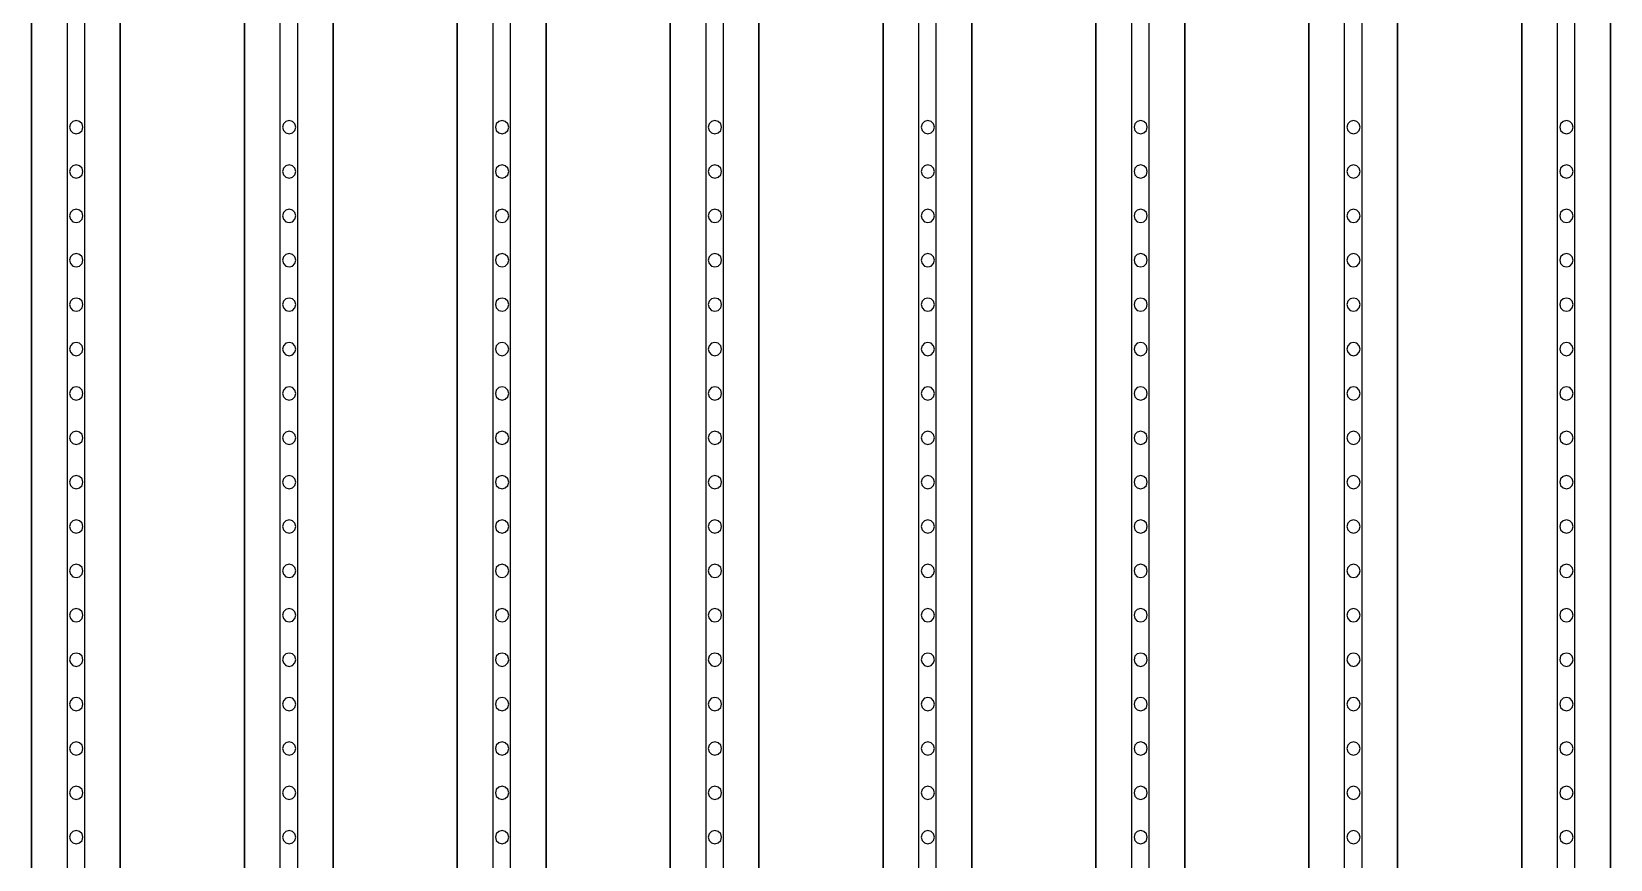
# Model space of a CAD drawing. Header units: metres. Extents: x -1550 to 1550, y -904 to 26100.
# Drawn here: x -574 to -396, y 6369 to 6462.2 of the extents above; entities that cross this region are included whole.
import ezdxf

# ---------------------------------------------------------------- set-up
doc = ezdxf.new("R2010")
doc.units = ezdxf.units.M
for name, color, linetype in [('Metal', 4, 'CONTINUOUS'), ('pattern_ionp', 7, 'CONTINUOUS'), ('Polyimide', 3, 'CONTINUOUS'), ('Polyimide_Negative', 5, 'CONTINUOUS')]:
    doc.layers.add(name, color=color, linetype=linetype)

msp = doc.modelspace()

# ---------------------------------------------------------------- linework, layer by layer
at = {"layer": 'Metal'}
for points in [[(-568, 4365.01), (-568, 11993.5), (-570, 11993.5), (-570, 11993.5), (-570, 4365.01)], [(-544, 4305.01), (-544, 11993.5), (-546, 11993.5), (-546, 11993.5), (-546, 4305.01)], [(-520, 4245.01), (-520, 11993.5), (-522, 11993.5), (-522, 11993.5), (-522, 4245.01)], [(-496, 4185.01), (-496, 11993.5), (-498, 11993.5), (-498, 11993.5), (-498, 4185.01)], [(-472, 4125.01), (-472, 11993.5), (-474, 11993.5), (-474, 11993.5), (-474, 4125.01)], [(-448, 4065.01), (-448, 11993.5), (-450, 11993.5), (-450, 11993.5), (-450, 4065.01)], [(-424, 4005.01), (-424, 11993.5), (-426, 11993.5), (-426, 11993.5), (-426, 4005.01)], [(-400, 3945.01), (-400, 11993.5), (-402, 11993.5), (-402, 11993.5), (-402, 3945.01)]]:
    msp.add_lwpolyline(points, dxfattribs=at)
at = {"layer": 'pattern_ionp'}
for points in [[(-568.21, 6451.45), (-568.31, 6451.83), (-568.59, 6452.1), (-568.96, 6452.2), (-569.34, 6452.1), (-569.61, 6451.83), (-569.71, 6451.45), (-569.61, 6451.08), (-569.34, 6450.8), (-568.96, 6450.7), (-568.59, 6450.8), (-568.31, 6451.08), (-568.21, 6451.45)], [(-544.21, 6451.45), (-544.31, 6451.83), (-544.59, 6452.1), (-544.96, 6452.2), (-545.34, 6452.1), (-545.61, 6451.83), (-545.71, 6451.45), (-545.61, 6451.08), (-545.34, 6450.8), (-544.96, 6450.7), (-544.59, 6450.8), (-544.31, 6451.08), (-544.21, 6451.45)], [(-520.21, 6451.45), (-520.31, 6451.83), (-520.59, 6452.1), (-520.96, 6452.2), (-521.34, 6452.1), (-521.61, 6451.83), (-521.71, 6451.45), (-521.61, 6451.08), (-521.34, 6450.8), (-520.96, 6450.7), (-520.59, 6450.8), (-520.31, 6451.08), (-520.21, 6451.45)], [(-496.21, 6451.45), (-496.31, 6451.83), (-496.59, 6452.1), (-496.96, 6452.2), (-497.34, 6452.1), (-497.61, 6451.83), (-497.71, 6451.45), (-497.61, 6451.08), (-497.34, 6450.8), (-496.96, 6450.7), (-496.59, 6450.8), (-496.31, 6451.08), (-496.21, 6451.45)], [(-472.21, 6451.45), (-472.31, 6451.83), (-472.59, 6452.1), (-472.96, 6452.2), (-473.34, 6452.1), (-473.61, 6451.83), (-473.71, 6451.45), (-473.61, 6451.08), (-473.34, 6450.8), (-472.96, 6450.7), (-472.59, 6450.8), (-472.31, 6451.08), (-472.21, 6451.45)], [(-448.21, 6451.45), (-448.31, 6451.83), (-448.59, 6452.1), (-448.96, 6452.2), (-449.34, 6452.1), (-449.61, 6451.83), (-449.71, 6451.45), (-449.61, 6451.08), (-449.34, 6450.8), (-448.96, 6450.7), (-448.59, 6450.8), (-448.31, 6451.08), (-448.21, 6451.45)], [(-424.21, 6451.45), (-424.31, 6451.83), (-424.59, 6452.1), (-424.96, 6452.2), (-425.34, 6452.1), (-425.61, 6451.83), (-425.71, 6451.45), (-425.61, 6451.08), (-425.34, 6450.8), (-424.96, 6450.7), (-424.59, 6450.8), (-424.31, 6451.08), (-424.21, 6451.45)], [(-400.21, 6451.45), (-400.31, 6451.83), (-400.59, 6452.1), (-400.96, 6452.2), (-401.34, 6452.1), (-401.61, 6451.83), (-401.71, 6451.45), (-401.61, 6451.08), (-401.34, 6450.8), (-400.96, 6450.7), (-400.59, 6450.8), (-400.31, 6451.08), (-400.21, 6451.45)], [(-568.21, 6446.45), (-568.31, 6446.83), (-568.59, 6447.1), (-568.96, 6447.2), (-569.34, 6447.1), (-569.61, 6446.83), (-569.71, 6446.45), (-569.61, 6446.08), (-569.34, 6445.8), (-568.96, 6445.7), (-568.59, 6445.8), (-568.31, 6446.08), (-568.21, 6446.45)], [(-544.21, 6446.45), (-544.31, 6446.83), (-544.59, 6447.1), (-544.96, 6447.2), (-545.34, 6447.1), (-545.61, 6446.83), (-545.71, 6446.45), (-545.61, 6446.08), (-545.34, 6445.8), (-544.96, 6445.7), (-544.59, 6445.8), (-544.31, 6446.08), (-544.21, 6446.45)], [(-520.21, 6446.45), (-520.31, 6446.83), (-520.59, 6447.1), (-520.96, 6447.2), (-521.34, 6447.1), (-521.61, 6446.83), (-521.71, 6446.45), (-521.61, 6446.08), (-521.34, 6445.8), (-520.96, 6445.7), (-520.59, 6445.8), (-520.31, 6446.08), (-520.21, 6446.45)], [(-496.21, 6446.45), (-496.31, 6446.83), (-496.59, 6447.1), (-496.96, 6447.2), (-497.34, 6447.1), (-497.61, 6446.83), (-497.71, 6446.45), (-497.61, 6446.08), (-497.34, 6445.8), (-496.96, 6445.7), (-496.59, 6445.8), (-496.31, 6446.08), (-496.21, 6446.45)], [(-472.21, 6446.45), (-472.31, 6446.83), (-472.59, 6447.1), (-472.96, 6447.2), (-473.34, 6447.1), (-473.61, 6446.83), (-473.71, 6446.45), (-473.61, 6446.08), (-473.34, 6445.8), (-472.96, 6445.7), (-472.59, 6445.8), (-472.31, 6446.08), (-472.21, 6446.45)], [(-448.21, 6446.45), (-448.31, 6446.83), (-448.59, 6447.1), (-448.96, 6447.2), (-449.34, 6447.1), (-449.61, 6446.83), (-449.71, 6446.45), (-449.61, 6446.08), (-449.34, 6445.8), (-448.96, 6445.7), (-448.59, 6445.8), (-448.31, 6446.08), (-448.21, 6446.45)], [(-424.21, 6446.45), (-424.31, 6446.83), (-424.59, 6447.1), (-424.96, 6447.2), (-425.34, 6447.1), (-425.61, 6446.83), (-425.71, 6446.45), (-425.61, 6446.08), (-425.34, 6445.8), (-424.96, 6445.7), (-424.59, 6445.8), (-424.31, 6446.08), (-424.21, 6446.45)], [(-400.21, 6446.45), (-400.31, 6446.83), (-400.59, 6447.1), (-400.96, 6447.2), (-401.34, 6447.1), (-401.61, 6446.83), (-401.71, 6446.45), (-401.61, 6446.08), (-401.34, 6445.8), (-400.96, 6445.7), (-400.59, 6445.8), (-400.31, 6446.08), (-400.21, 6446.45)], [(-568.21, 6441.45), (-568.31, 6441.83), (-568.59, 6442.1), (-568.96, 6442.2), (-569.34, 6442.1), (-569.61, 6441.83), (-569.71, 6441.45), (-569.61, 6441.08), (-569.34, 6440.8), (-568.96, 6440.7), (-568.59, 6440.8), (-568.31, 6441.08), (-568.21, 6441.45)], [(-544.21, 6441.45), (-544.31, 6441.83), (-544.59, 6442.1), (-544.96, 6442.2), (-545.34, 6442.1), (-545.61, 6441.83), (-545.71, 6441.45), (-545.61, 6441.08), (-545.34, 6440.8), (-544.96, 6440.7), (-544.59, 6440.8), (-544.31, 6441.08), (-544.21, 6441.45)], [(-520.21, 6441.45), (-520.31, 6441.83), (-520.59, 6442.1), (-520.96, 6442.2), (-521.34, 6442.1), (-521.61, 6441.83), (-521.71, 6441.45), (-521.61, 6441.08), (-521.34, 6440.8), (-520.96, 6440.7), (-520.59, 6440.8), (-520.31, 6441.08), (-520.21, 6441.45)], [(-496.21, 6441.45), (-496.31, 6441.83), (-496.59, 6442.1), (-496.96, 6442.2), (-497.34, 6442.1), (-497.61, 6441.83), (-497.71, 6441.45), (-497.61, 6441.08), (-497.34, 6440.8), (-496.96, 6440.7), (-496.59, 6440.8), (-496.31, 6441.08), (-496.21, 6441.45)], [(-472.21, 6441.45), (-472.31, 6441.83), (-472.59, 6442.1), (-472.96, 6442.2), (-473.34, 6442.1), (-473.61, 6441.83), (-473.71, 6441.45), (-473.61, 6441.08), (-473.34, 6440.8), (-472.96, 6440.7), (-472.59, 6440.8), (-472.31, 6441.08), (-472.21, 6441.45)], [(-448.21, 6441.45), (-448.31, 6441.83), (-448.59, 6442.1), (-448.96, 6442.2), (-449.34, 6442.1), (-449.61, 6441.83), (-449.71, 6441.45), (-449.61, 6441.08), (-449.34, 6440.8), (-448.96, 6440.7), (-448.59, 6440.8), (-448.31, 6441.08), (-448.21, 6441.45)], [(-424.21, 6441.45), (-424.31, 6441.83), (-424.59, 6442.1), (-424.96, 6442.2), (-425.34, 6442.1), (-425.61, 6441.83), (-425.71, 6441.45), (-425.61, 6441.08), (-425.34, 6440.8), (-424.96, 6440.7), (-424.59, 6440.8), (-424.31, 6441.08), (-424.21, 6441.45)], [(-400.21, 6441.45), (-400.31, 6441.83), (-400.59, 6442.1), (-400.96, 6442.2), (-401.34, 6442.1), (-401.61, 6441.83), (-401.71, 6441.45), (-401.61, 6441.08), (-401.34, 6440.8), (-400.96, 6440.7), (-400.59, 6440.8), (-400.31, 6441.08), (-400.21, 6441.45)], [(-568.21, 6436.45), (-568.31, 6436.83), (-568.59, 6437.1), (-568.96, 6437.2), (-569.34, 6437.1), (-569.61, 6436.83), (-569.71, 6436.45), (-569.61, 6436.08), (-569.34, 6435.8), (-568.96, 6435.7), (-568.59, 6435.8), (-568.31, 6436.08), (-568.21, 6436.45)], [(-544.21, 6436.45), (-544.31, 6436.83), (-544.59, 6437.1), (-544.96, 6437.2), (-545.34, 6437.1), (-545.61, 6436.83), (-545.71, 6436.45), (-545.61, 6436.08), (-545.34, 6435.8), (-544.96, 6435.7), (-544.59, 6435.8), (-544.31, 6436.08), (-544.21, 6436.45)], [(-520.21, 6436.45), (-520.31, 6436.83), (-520.59, 6437.1), (-520.96, 6437.2), (-521.34, 6437.1), (-521.61, 6436.83), (-521.71, 6436.45), (-521.61, 6436.08), (-521.34, 6435.8), (-520.96, 6435.7), (-520.59, 6435.8), (-520.31, 6436.08), (-520.21, 6436.45)], [(-496.21, 6436.45), (-496.31, 6436.83), (-496.59, 6437.1), (-496.96, 6437.2), (-497.34, 6437.1), (-497.61, 6436.83), (-497.71, 6436.45), (-497.61, 6436.08), (-497.34, 6435.8), (-496.96, 6435.7), (-496.59, 6435.8), (-496.31, 6436.08), (-496.21, 6436.45)], [(-472.21, 6436.45), (-472.31, 6436.83), (-472.59, 6437.1), (-472.96, 6437.2), (-473.34, 6437.1), (-473.61, 6436.83), (-473.71, 6436.45), (-473.61, 6436.08), (-473.34, 6435.8), (-472.96, 6435.7), (-472.59, 6435.8), (-472.31, 6436.08), (-472.21, 6436.45)], [(-448.21, 6436.45), (-448.31, 6436.83), (-448.59, 6437.1), (-448.96, 6437.2), (-449.34, 6437.1), (-449.61, 6436.83), (-449.71, 6436.45), (-449.61, 6436.08), (-449.34, 6435.8), (-448.96, 6435.7), (-448.59, 6435.8), (-448.31, 6436.08), (-448.21, 6436.45)], [(-424.21, 6436.45), (-424.31, 6436.83), (-424.59, 6437.1), (-424.96, 6437.2), (-425.34, 6437.1), (-425.61, 6436.83), (-425.71, 6436.45), (-425.61, 6436.08), (-425.34, 6435.8), (-424.96, 6435.7), (-424.59, 6435.8), (-424.31, 6436.08), (-424.21, 6436.45)], [(-400.21, 6436.45), (-400.31, 6436.83), (-400.59, 6437.1), (-400.96, 6437.2), (-401.34, 6437.1), (-401.61, 6436.83), (-401.71, 6436.45), (-401.61, 6436.08), (-401.34, 6435.8), (-400.96, 6435.7), (-400.59, 6435.8), (-400.31, 6436.08), (-400.21, 6436.45)], [(-568.21, 6431.45), (-568.31, 6431.83), (-568.59, 6432.1), (-568.96, 6432.2), (-569.34, 6432.1), (-569.61, 6431.83), (-569.71, 6431.45), (-569.61, 6431.08), (-569.34, 6430.8), (-568.96, 6430.7), (-568.59, 6430.8), (-568.31, 6431.08), (-568.21, 6431.45)], [(-544.21, 6431.45), (-544.31, 6431.83), (-544.59, 6432.1), (-544.96, 6432.2), (-545.34, 6432.1), (-545.61, 6431.83), (-545.71, 6431.45), (-545.61, 6431.08), (-545.34, 6430.8), (-544.96, 6430.7), (-544.59, 6430.8), (-544.31, 6431.08), (-544.21, 6431.45)], [(-520.21, 6431.45), (-520.31, 6431.83), (-520.59, 6432.1), (-520.96, 6432.2), (-521.34, 6432.1), (-521.61, 6431.83), (-521.71, 6431.45), (-521.61, 6431.08), (-521.34, 6430.8), (-520.96, 6430.7), (-520.59, 6430.8), (-520.31, 6431.08), (-520.21, 6431.45)], [(-496.21, 6431.45), (-496.31, 6431.83), (-496.59, 6432.1), (-496.96, 6432.2), (-497.34, 6432.1), (-497.61, 6431.83), (-497.71, 6431.45), (-497.61, 6431.08), (-497.34, 6430.8), (-496.96, 6430.7), (-496.59, 6430.8), (-496.31, 6431.08), (-496.21, 6431.45)], [(-472.21, 6431.45), (-472.31, 6431.83), (-472.59, 6432.1), (-472.96, 6432.2), (-473.34, 6432.1), (-473.61, 6431.83), (-473.71, 6431.45), (-473.61, 6431.08), (-473.34, 6430.8), (-472.96, 6430.7), (-472.59, 6430.8), (-472.31, 6431.08), (-472.21, 6431.45)], [(-448.21, 6431.45), (-448.31, 6431.83), (-448.59, 6432.1), (-448.96, 6432.2), (-449.34, 6432.1), (-449.61, 6431.83), (-449.71, 6431.45), (-449.61, 6431.08), (-449.34, 6430.8), (-448.96, 6430.7), (-448.59, 6430.8), (-448.31, 6431.08), (-448.21, 6431.45)], [(-424.21, 6431.45), (-424.31, 6431.83), (-424.59, 6432.1), (-424.96, 6432.2), (-425.34, 6432.1), (-425.61, 6431.83), (-425.71, 6431.45), (-425.61, 6431.08), (-425.34, 6430.8), (-424.96, 6430.7), (-424.59, 6430.8), (-424.31, 6431.08), (-424.21, 6431.45)], [(-400.21, 6431.45), (-400.31, 6431.83), (-400.59, 6432.1), (-400.96, 6432.2), (-401.34, 6432.1), (-401.61, 6431.83), (-401.71, 6431.45), (-401.61, 6431.08), (-401.34, 6430.8), (-400.96, 6430.7), (-400.59, 6430.8), (-400.31, 6431.08), (-400.21, 6431.45)], [(-568.21, 6426.45), (-568.31, 6426.83), (-568.59, 6427.1), (-568.96, 6427.2), (-569.34, 6427.1), (-569.61, 6426.83), (-569.71, 6426.45), (-569.61, 6426.08), (-569.34, 6425.8), (-568.96, 6425.7), (-568.59, 6425.8), (-568.31, 6426.08), (-568.21, 6426.45)], [(-544.21, 6426.45), (-544.31, 6426.83), (-544.59, 6427.1), (-544.96, 6427.2), (-545.34, 6427.1), (-545.61, 6426.83), (-545.71, 6426.45), (-545.61, 6426.08), (-545.34, 6425.8), (-544.96, 6425.7), (-544.59, 6425.8), (-544.31, 6426.08), (-544.21, 6426.45)], [(-520.21, 6426.45), (-520.31, 6426.83), (-520.59, 6427.1), (-520.96, 6427.2), (-521.34, 6427.1), (-521.61, 6426.83), (-521.71, 6426.45), (-521.61, 6426.08), (-521.34, 6425.8), (-520.96, 6425.7), (-520.59, 6425.8), (-520.31, 6426.08), (-520.21, 6426.45)], [(-496.21, 6426.45), (-496.31, 6426.83), (-496.59, 6427.1), (-496.96, 6427.2), (-497.34, 6427.1), (-497.61, 6426.83), (-497.71, 6426.45), (-497.61, 6426.08), (-497.34, 6425.8), (-496.96, 6425.7), (-496.59, 6425.8), (-496.31, 6426.08), (-496.21, 6426.45)], [(-472.21, 6426.45), (-472.31, 6426.83), (-472.59, 6427.1), (-472.96, 6427.2), (-473.34, 6427.1), (-473.61, 6426.83), (-473.71, 6426.45), (-473.61, 6426.08), (-473.34, 6425.8), (-472.96, 6425.7), (-472.59, 6425.8), (-472.31, 6426.08), (-472.21, 6426.45)], [(-448.21, 6426.45), (-448.31, 6426.83), (-448.59, 6427.1), (-448.96, 6427.2), (-449.34, 6427.1), (-449.61, 6426.83), (-449.71, 6426.45), (-449.61, 6426.08), (-449.34, 6425.8), (-448.96, 6425.7), (-448.59, 6425.8), (-448.31, 6426.08), (-448.21, 6426.45)], [(-424.21, 6426.45), (-424.31, 6426.83), (-424.59, 6427.1), (-424.96, 6427.2), (-425.34, 6427.1), (-425.61, 6426.83), (-425.71, 6426.45), (-425.61, 6426.08), (-425.34, 6425.8), (-424.96, 6425.7), (-424.59, 6425.8), (-424.31, 6426.08), (-424.21, 6426.45)], [(-400.21, 6426.45), (-400.31, 6426.83), (-400.59, 6427.1), (-400.96, 6427.2), (-401.34, 6427.1), (-401.61, 6426.83), (-401.71, 6426.45), (-401.61, 6426.08), (-401.34, 6425.8), (-400.96, 6425.7), (-400.59, 6425.8), (-400.31, 6426.08), (-400.21, 6426.45)], [(-568.21, 6421.45), (-568.31, 6421.83), (-568.59, 6422.1), (-568.96, 6422.2), (-569.34, 6422.1), (-569.61, 6421.83), (-569.71, 6421.45), (-569.61, 6421.08), (-569.34, 6420.8), (-568.96, 6420.7), (-568.59, 6420.8), (-568.31, 6421.08), (-568.21, 6421.45)], [(-544.21, 6421.45), (-544.31, 6421.83), (-544.59, 6422.1), (-544.96, 6422.2), (-545.34, 6422.1), (-545.61, 6421.83), (-545.71, 6421.45), (-545.61, 6421.08), (-545.34, 6420.8), (-544.96, 6420.7), (-544.59, 6420.8), (-544.31, 6421.08), (-544.21, 6421.45)], [(-520.21, 6421.45), (-520.31, 6421.83), (-520.59, 6422.1), (-520.96, 6422.2), (-521.34, 6422.1), (-521.61, 6421.83), (-521.71, 6421.45), (-521.61, 6421.08), (-521.34, 6420.8), (-520.96, 6420.7), (-520.59, 6420.8), (-520.31, 6421.08), (-520.21, 6421.45)], [(-496.21, 6421.45), (-496.31, 6421.83), (-496.59, 6422.1), (-496.96, 6422.2), (-497.34, 6422.1), (-497.61, 6421.83), (-497.71, 6421.45), (-497.61, 6421.08), (-497.34, 6420.8), (-496.96, 6420.7), (-496.59, 6420.8), (-496.31, 6421.08), (-496.21, 6421.45)], [(-472.21, 6421.45), (-472.31, 6421.83), (-472.59, 6422.1), (-472.96, 6422.2), (-473.34, 6422.1), (-473.61, 6421.83), (-473.71, 6421.45), (-473.61, 6421.08), (-473.34, 6420.8), (-472.96, 6420.7), (-472.59, 6420.8), (-472.31, 6421.08), (-472.21, 6421.45)], [(-448.21, 6421.45), (-448.31, 6421.83), (-448.59, 6422.1), (-448.96, 6422.2), (-449.34, 6422.1), (-449.61, 6421.83), (-449.71, 6421.45), (-449.61, 6421.08), (-449.34, 6420.8), (-448.96, 6420.7), (-448.59, 6420.8), (-448.31, 6421.08), (-448.21, 6421.45)], [(-424.21, 6421.45), (-424.31, 6421.83), (-424.59, 6422.1), (-424.96, 6422.2), (-425.34, 6422.1), (-425.61, 6421.83), (-425.71, 6421.45), (-425.61, 6421.08), (-425.34, 6420.8), (-424.96, 6420.7), (-424.59, 6420.8), (-424.31, 6421.08), (-424.21, 6421.45)], [(-400.21, 6421.45), (-400.31, 6421.83), (-400.59, 6422.1), (-400.96, 6422.2), (-401.34, 6422.1), (-401.61, 6421.83), (-401.71, 6421.45), (-401.61, 6421.08), (-401.34, 6420.8), (-400.96, 6420.7), (-400.59, 6420.8), (-400.31, 6421.08), (-400.21, 6421.45)], [(-568.21, 6416.45), (-568.31, 6416.83), (-568.59, 6417.1), (-568.96, 6417.2), (-569.34, 6417.1), (-569.61, 6416.83), (-569.71, 6416.45), (-569.61, 6416.08), (-569.34, 6415.8), (-568.96, 6415.7), (-568.59, 6415.8), (-568.31, 6416.08), (-568.21, 6416.45)], [(-544.21, 6416.45), (-544.31, 6416.83), (-544.59, 6417.1), (-544.96, 6417.2), (-545.34, 6417.1), (-545.61, 6416.83), (-545.71, 6416.45), (-545.61, 6416.08), (-545.34, 6415.8), (-544.96, 6415.7), (-544.59, 6415.8), (-544.31, 6416.08), (-544.21, 6416.45)], [(-520.21, 6416.45), (-520.31, 6416.83), (-520.59, 6417.1), (-520.96, 6417.2), (-521.34, 6417.1), (-521.61, 6416.83), (-521.71, 6416.45), (-521.61, 6416.08), (-521.34, 6415.8), (-520.96, 6415.7), (-520.59, 6415.8), (-520.31, 6416.08), (-520.21, 6416.45)], [(-496.21, 6416.45), (-496.31, 6416.83), (-496.59, 6417.1), (-496.96, 6417.2), (-497.34, 6417.1), (-497.61, 6416.83), (-497.71, 6416.45), (-497.61, 6416.08), (-497.34, 6415.8), (-496.96, 6415.7), (-496.59, 6415.8), (-496.31, 6416.08), (-496.21, 6416.45)], [(-472.21, 6416.45), (-472.31, 6416.83), (-472.59, 6417.1), (-472.96, 6417.2), (-473.34, 6417.1), (-473.61, 6416.83), (-473.71, 6416.45), (-473.61, 6416.08), (-473.34, 6415.8), (-472.96, 6415.7), (-472.59, 6415.8), (-472.31, 6416.08), (-472.21, 6416.45)], [(-448.21, 6416.45), (-448.31, 6416.83), (-448.59, 6417.1), (-448.96, 6417.2), (-449.34, 6417.1), (-449.61, 6416.83), (-449.71, 6416.45), (-449.61, 6416.08), (-449.34, 6415.8), (-448.96, 6415.7), (-448.59, 6415.8), (-448.31, 6416.08), (-448.21, 6416.45)], [(-424.21, 6416.45), (-424.31, 6416.83), (-424.59, 6417.1), (-424.96, 6417.2), (-425.34, 6417.1), (-425.61, 6416.83), (-425.71, 6416.45), (-425.61, 6416.08), (-425.34, 6415.8), (-424.96, 6415.7), (-424.59, 6415.8), (-424.31, 6416.08), (-424.21, 6416.45)], [(-400.21, 6416.45), (-400.31, 6416.83), (-400.59, 6417.1), (-400.96, 6417.2), (-401.34, 6417.1), (-401.61, 6416.83), (-401.71, 6416.45), (-401.61, 6416.08), (-401.34, 6415.8), (-400.96, 6415.7), (-400.59, 6415.8), (-400.31, 6416.08), (-400.21, 6416.45)], [(-568.21, 6411.45), (-568.31, 6411.83), (-568.59, 6412.1), (-568.96, 6412.2), (-569.34, 6412.1), (-569.61, 6411.83), (-569.71, 6411.45), (-569.61, 6411.08), (-569.34, 6410.8), (-568.96, 6410.7), (-568.59, 6410.8), (-568.31, 6411.08), (-568.21, 6411.45)], [(-544.21, 6411.45), (-544.31, 6411.83), (-544.59, 6412.1), (-544.96, 6412.2), (-545.34, 6412.1), (-545.61, 6411.83), (-545.71, 6411.45), (-545.61, 6411.08), (-545.34, 6410.8), (-544.96, 6410.7), (-544.59, 6410.8), (-544.31, 6411.08), (-544.21, 6411.45)], [(-520.21, 6411.45), (-520.31, 6411.83), (-520.59, 6412.1), (-520.96, 6412.2), (-521.34, 6412.1), (-521.61, 6411.83), (-521.71, 6411.45), (-521.61, 6411.08), (-521.34, 6410.8), (-520.96, 6410.7), (-520.59, 6410.8), (-520.31, 6411.08), (-520.21, 6411.45)], [(-496.21, 6411.45), (-496.31, 6411.83), (-496.59, 6412.1), (-496.96, 6412.2), (-497.34, 6412.1), (-497.61, 6411.83), (-497.71, 6411.45), (-497.61, 6411.08), (-497.34, 6410.8), (-496.96, 6410.7), (-496.59, 6410.8), (-496.31, 6411.08), (-496.21, 6411.45)], [(-472.21, 6411.45), (-472.31, 6411.83), (-472.59, 6412.1), (-472.96, 6412.2), (-473.34, 6412.1), (-473.61, 6411.83), (-473.71, 6411.45), (-473.61, 6411.08), (-473.34, 6410.8), (-472.96, 6410.7), (-472.59, 6410.8), (-472.31, 6411.08), (-472.21, 6411.45)], [(-448.21, 6411.45), (-448.31, 6411.83), (-448.59, 6412.1), (-448.96, 6412.2), (-449.34, 6412.1), (-449.61, 6411.83), (-449.71, 6411.45), (-449.61, 6411.08), (-449.34, 6410.8), (-448.96, 6410.7), (-448.59, 6410.8), (-448.31, 6411.08), (-448.21, 6411.45)], [(-424.21, 6411.45), (-424.31, 6411.83), (-424.59, 6412.1), (-424.96, 6412.2), (-425.34, 6412.1), (-425.61, 6411.83), (-425.71, 6411.45), (-425.61, 6411.08), (-425.34, 6410.8), (-424.96, 6410.7), (-424.59, 6410.8), (-424.31, 6411.08), (-424.21, 6411.45)], [(-400.21, 6411.45), (-400.31, 6411.83), (-400.59, 6412.1), (-400.96, 6412.2), (-401.34, 6412.1), (-401.61, 6411.83), (-401.71, 6411.45), (-401.61, 6411.08), (-401.34, 6410.8), (-400.96, 6410.7), (-400.59, 6410.8), (-400.31, 6411.08), (-400.21, 6411.45)], [(-568.21, 6406.45), (-568.31, 6406.83), (-568.59, 6407.1), (-568.96, 6407.2), (-569.34, 6407.1), (-569.61, 6406.83), (-569.71, 6406.45), (-569.61, 6406.08), (-569.34, 6405.8), (-568.96, 6405.7), (-568.59, 6405.8), (-568.31, 6406.08), (-568.21, 6406.45)], [(-544.21, 6406.45), (-544.31, 6406.83), (-544.59, 6407.1), (-544.96, 6407.2), (-545.34, 6407.1), (-545.61, 6406.83), (-545.71, 6406.45), (-545.61, 6406.08), (-545.34, 6405.8), (-544.96, 6405.7), (-544.59, 6405.8), (-544.31, 6406.08), (-544.21, 6406.45)], [(-520.21, 6406.45), (-520.31, 6406.83), (-520.59, 6407.1), (-520.96, 6407.2), (-521.34, 6407.1), (-521.61, 6406.83), (-521.71, 6406.45), (-521.61, 6406.08), (-521.34, 6405.8), (-520.96, 6405.7), (-520.59, 6405.8), (-520.31, 6406.08), (-520.21, 6406.45)], [(-496.21, 6406.45), (-496.31, 6406.83), (-496.59, 6407.1), (-496.96, 6407.2), (-497.34, 6407.1), (-497.61, 6406.83), (-497.71, 6406.45), (-497.61, 6406.08), (-497.34, 6405.8), (-496.96, 6405.7), (-496.59, 6405.8), (-496.31, 6406.08), (-496.21, 6406.45)], [(-472.21, 6406.45), (-472.31, 6406.83), (-472.59, 6407.1), (-472.96, 6407.2), (-473.34, 6407.1), (-473.61, 6406.83), (-473.71, 6406.45), (-473.61, 6406.08), (-473.34, 6405.8), (-472.96, 6405.7), (-472.59, 6405.8), (-472.31, 6406.08), (-472.21, 6406.45)], [(-448.21, 6406.45), (-448.31, 6406.83), (-448.59, 6407.1), (-448.96, 6407.2), (-449.34, 6407.1), (-449.61, 6406.83), (-449.71, 6406.45), (-449.61, 6406.08), (-449.34, 6405.8), (-448.96, 6405.7), (-448.59, 6405.8), (-448.31, 6406.08), (-448.21, 6406.45)], [(-424.21, 6406.45), (-424.31, 6406.83), (-424.59, 6407.1), (-424.96, 6407.2), (-425.34, 6407.1), (-425.61, 6406.83), (-425.71, 6406.45), (-425.61, 6406.08), (-425.34, 6405.8), (-424.96, 6405.7), (-424.59, 6405.8), (-424.31, 6406.08), (-424.21, 6406.45)], [(-400.21, 6406.45), (-400.31, 6406.83), (-400.59, 6407.1), (-400.96, 6407.2), (-401.34, 6407.1), (-401.61, 6406.83), (-401.71, 6406.45), (-401.61, 6406.08), (-401.34, 6405.8), (-400.96, 6405.7), (-400.59, 6405.8), (-400.31, 6406.08), (-400.21, 6406.45)], [(-568.21, 6401.45), (-568.31, 6401.83), (-568.59, 6402.1), (-568.96, 6402.2), (-569.34, 6402.1), (-569.61, 6401.83), (-569.71, 6401.45), (-569.61, 6401.08), (-569.34, 6400.8), (-568.96, 6400.7), (-568.59, 6400.8), (-568.31, 6401.08), (-568.21, 6401.45)], [(-544.21, 6401.45), (-544.31, 6401.83), (-544.59, 6402.1), (-544.96, 6402.2), (-545.34, 6402.1), (-545.61, 6401.83), (-545.71, 6401.45), (-545.61, 6401.08), (-545.34, 6400.8), (-544.96, 6400.7), (-544.59, 6400.8), (-544.31, 6401.08), (-544.21, 6401.45)], [(-520.21, 6401.45), (-520.31, 6401.83), (-520.59, 6402.1), (-520.96, 6402.2), (-521.34, 6402.1), (-521.61, 6401.83), (-521.71, 6401.45), (-521.61, 6401.08), (-521.34, 6400.8), (-520.96, 6400.7), (-520.59, 6400.8), (-520.31, 6401.08), (-520.21, 6401.45)], [(-496.21, 6401.45), (-496.31, 6401.83), (-496.59, 6402.1), (-496.96, 6402.2), (-497.34, 6402.1), (-497.61, 6401.83), (-497.71, 6401.45), (-497.61, 6401.08), (-497.34, 6400.8), (-496.96, 6400.7), (-496.59, 6400.8), (-496.31, 6401.08), (-496.21, 6401.45)], [(-472.21, 6401.45), (-472.31, 6401.83), (-472.59, 6402.1), (-472.96, 6402.2), (-473.34, 6402.1), (-473.61, 6401.83), (-473.71, 6401.45), (-473.61, 6401.08), (-473.34, 6400.8), (-472.96, 6400.7), (-472.59, 6400.8), (-472.31, 6401.08), (-472.21, 6401.45)], [(-448.21, 6401.45), (-448.31, 6401.83), (-448.59, 6402.1), (-448.96, 6402.2), (-449.34, 6402.1), (-449.61, 6401.83), (-449.71, 6401.45), (-449.61, 6401.08), (-449.34, 6400.8), (-448.96, 6400.7), (-448.59, 6400.8), (-448.31, 6401.08), (-448.21, 6401.45)], [(-424.21, 6401.45), (-424.31, 6401.83), (-424.59, 6402.1), (-424.96, 6402.2), (-425.34, 6402.1), (-425.61, 6401.83), (-425.71, 6401.45), (-425.61, 6401.08), (-425.34, 6400.8), (-424.96, 6400.7), (-424.59, 6400.8), (-424.31, 6401.08), (-424.21, 6401.45)], [(-400.21, 6401.45), (-400.31, 6401.83), (-400.59, 6402.1), (-400.96, 6402.2), (-401.34, 6402.1), (-401.61, 6401.83), (-401.71, 6401.45), (-401.61, 6401.08), (-401.34, 6400.8), (-400.96, 6400.7), (-400.59, 6400.8), (-400.31, 6401.08), (-400.21, 6401.45)], [(-568.21, 6396.45), (-568.31, 6396.83), (-568.59, 6397.1), (-568.96, 6397.2), (-569.34, 6397.1), (-569.61, 6396.83), (-569.71, 6396.45), (-569.61, 6396.08), (-569.34, 6395.8), (-568.96, 6395.7), (-568.59, 6395.8), (-568.31, 6396.08), (-568.21, 6396.45)], [(-544.21, 6396.45), (-544.31, 6396.83), (-544.59, 6397.1), (-544.96, 6397.2), (-545.34, 6397.1), (-545.61, 6396.83), (-545.71, 6396.45), (-545.61, 6396.08), (-545.34, 6395.8), (-544.96, 6395.7), (-544.59, 6395.8), (-544.31, 6396.08), (-544.21, 6396.45)], [(-520.21, 6396.45), (-520.31, 6396.83), (-520.59, 6397.1), (-520.96, 6397.2), (-521.34, 6397.1), (-521.61, 6396.83), (-521.71, 6396.45), (-521.61, 6396.08), (-521.34, 6395.8), (-520.96, 6395.7), (-520.59, 6395.8), (-520.31, 6396.08), (-520.21, 6396.45)], [(-496.21, 6396.45), (-496.31, 6396.83), (-496.59, 6397.1), (-496.96, 6397.2), (-497.34, 6397.1), (-497.61, 6396.83), (-497.71, 6396.45), (-497.61, 6396.08), (-497.34, 6395.8), (-496.96, 6395.7), (-496.59, 6395.8), (-496.31, 6396.08), (-496.21, 6396.45)], [(-472.21, 6396.45), (-472.31, 6396.83), (-472.59, 6397.1), (-472.96, 6397.2), (-473.34, 6397.1), (-473.61, 6396.83), (-473.71, 6396.45), (-473.61, 6396.08), (-473.34, 6395.8), (-472.96, 6395.7), (-472.59, 6395.8), (-472.31, 6396.08), (-472.21, 6396.45)], [(-448.21, 6396.45), (-448.31, 6396.83), (-448.59, 6397.1), (-448.96, 6397.2), (-449.34, 6397.1), (-449.61, 6396.83), (-449.71, 6396.45), (-449.61, 6396.08), (-449.34, 6395.8), (-448.96, 6395.7), (-448.59, 6395.8), (-448.31, 6396.08), (-448.21, 6396.45)], [(-424.21, 6396.45), (-424.31, 6396.83), (-424.59, 6397.1), (-424.96, 6397.2), (-425.34, 6397.1), (-425.61, 6396.83), (-425.71, 6396.45), (-425.61, 6396.08), (-425.34, 6395.8), (-424.96, 6395.7), (-424.59, 6395.8), (-424.31, 6396.08), (-424.21, 6396.45)], [(-400.21, 6396.45), (-400.31, 6396.83), (-400.59, 6397.1), (-400.96, 6397.2), (-401.34, 6397.1), (-401.61, 6396.83), (-401.71, 6396.45), (-401.61, 6396.08), (-401.34, 6395.8), (-400.96, 6395.7), (-400.59, 6395.8), (-400.31, 6396.08), (-400.21, 6396.45)], [(-568.21, 6391.45), (-568.31, 6391.83), (-568.59, 6392.1), (-568.96, 6392.2), (-569.34, 6392.1), (-569.61, 6391.83), (-569.71, 6391.45), (-569.61, 6391.08), (-569.34, 6390.8), (-568.96, 6390.7), (-568.59, 6390.8), (-568.31, 6391.08), (-568.21, 6391.45)], [(-544.21, 6391.45), (-544.31, 6391.83), (-544.59, 6392.1), (-544.96, 6392.2), (-545.34, 6392.1), (-545.61, 6391.83), (-545.71, 6391.45), (-545.61, 6391.08), (-545.34, 6390.8), (-544.96, 6390.7), (-544.59, 6390.8), (-544.31, 6391.08), (-544.21, 6391.45)], [(-520.21, 6391.45), (-520.31, 6391.83), (-520.59, 6392.1), (-520.96, 6392.2), (-521.34, 6392.1), (-521.61, 6391.83), (-521.71, 6391.45), (-521.61, 6391.08), (-521.34, 6390.8), (-520.96, 6390.7), (-520.59, 6390.8), (-520.31, 6391.08), (-520.21, 6391.45)], [(-496.21, 6391.45), (-496.31, 6391.83), (-496.59, 6392.1), (-496.96, 6392.2), (-497.34, 6392.1), (-497.61, 6391.83), (-497.71, 6391.45), (-497.61, 6391.08), (-497.34, 6390.8), (-496.96, 6390.7), (-496.59, 6390.8), (-496.31, 6391.08), (-496.21, 6391.45)], [(-472.21, 6391.45), (-472.31, 6391.83), (-472.59, 6392.1), (-472.96, 6392.2), (-473.34, 6392.1), (-473.61, 6391.83), (-473.71, 6391.45), (-473.61, 6391.08), (-473.34, 6390.8), (-472.96, 6390.7), (-472.59, 6390.8), (-472.31, 6391.08), (-472.21, 6391.45)], [(-448.21, 6391.45), (-448.31, 6391.83), (-448.59, 6392.1), (-448.96, 6392.2), (-449.34, 6392.1), (-449.61, 6391.83), (-449.71, 6391.45), (-449.61, 6391.08), (-449.34, 6390.8), (-448.96, 6390.7), (-448.59, 6390.8), (-448.31, 6391.08), (-448.21, 6391.45)], [(-424.21, 6391.45), (-424.31, 6391.83), (-424.59, 6392.1), (-424.96, 6392.2), (-425.34, 6392.1), (-425.61, 6391.83), (-425.71, 6391.45), (-425.61, 6391.08), (-425.34, 6390.8), (-424.96, 6390.7), (-424.59, 6390.8), (-424.31, 6391.08), (-424.21, 6391.45)], [(-400.21, 6391.45), (-400.31, 6391.83), (-400.59, 6392.1), (-400.96, 6392.2), (-401.34, 6392.1), (-401.61, 6391.83), (-401.71, 6391.45), (-401.61, 6391.08), (-401.34, 6390.8), (-400.96, 6390.7), (-400.59, 6390.8), (-400.31, 6391.08), (-400.21, 6391.45)], [(-568.21, 6386.45), (-568.31, 6386.83), (-568.59, 6387.1), (-568.96, 6387.2), (-569.34, 6387.1), (-569.61, 6386.83), (-569.71, 6386.45), (-569.61, 6386.08), (-569.34, 6385.8), (-568.96, 6385.7), (-568.59, 6385.8), (-568.31, 6386.08), (-568.21, 6386.45)], [(-544.21, 6386.45), (-544.31, 6386.83), (-544.59, 6387.1), (-544.96, 6387.2), (-545.34, 6387.1), (-545.61, 6386.83), (-545.71, 6386.45), (-545.61, 6386.08), (-545.34, 6385.8), (-544.96, 6385.7), (-544.59, 6385.8), (-544.31, 6386.08), (-544.21, 6386.45)], [(-520.21, 6386.45), (-520.31, 6386.83), (-520.59, 6387.1), (-520.96, 6387.2), (-521.34, 6387.1), (-521.61, 6386.83), (-521.71, 6386.45), (-521.61, 6386.08), (-521.34, 6385.8), (-520.96, 6385.7), (-520.59, 6385.8), (-520.31, 6386.08), (-520.21, 6386.45)], [(-496.21, 6386.45), (-496.31, 6386.83), (-496.59, 6387.1), (-496.96, 6387.2), (-497.34, 6387.1), (-497.61, 6386.83), (-497.71, 6386.45), (-497.61, 6386.08), (-497.34, 6385.8), (-496.96, 6385.7), (-496.59, 6385.8), (-496.31, 6386.08), (-496.21, 6386.45)], [(-472.21, 6386.45), (-472.31, 6386.83), (-472.59, 6387.1), (-472.96, 6387.2), (-473.34, 6387.1), (-473.61, 6386.83), (-473.71, 6386.45), (-473.61, 6386.08), (-473.34, 6385.8), (-472.96, 6385.7), (-472.59, 6385.8), (-472.31, 6386.08), (-472.21, 6386.45)], [(-448.21, 6386.45), (-448.31, 6386.83), (-448.59, 6387.1), (-448.96, 6387.2), (-449.34, 6387.1), (-449.61, 6386.83), (-449.71, 6386.45), (-449.61, 6386.08), (-449.34, 6385.8), (-448.96, 6385.7), (-448.59, 6385.8), (-448.31, 6386.08), (-448.21, 6386.45)], [(-424.21, 6386.45), (-424.31, 6386.83), (-424.59, 6387.1), (-424.96, 6387.2), (-425.34, 6387.1), (-425.61, 6386.83), (-425.71, 6386.45), (-425.61, 6386.08), (-425.34, 6385.8), (-424.96, 6385.7), (-424.59, 6385.8), (-424.31, 6386.08), (-424.21, 6386.45)], [(-400.21, 6386.45), (-400.31, 6386.83), (-400.59, 6387.1), (-400.96, 6387.2), (-401.34, 6387.1), (-401.61, 6386.83), (-401.71, 6386.45), (-401.61, 6386.08), (-401.34, 6385.8), (-400.96, 6385.7), (-400.59, 6385.8), (-400.31, 6386.08), (-400.21, 6386.45)], [(-568.21, 6381.45), (-568.31, 6381.83), (-568.59, 6382.1), (-568.96, 6382.2), (-569.34, 6382.1), (-569.61, 6381.83), (-569.71, 6381.45), (-569.61, 6381.08), (-569.34, 6380.8), (-568.96, 6380.7), (-568.59, 6380.8), (-568.31, 6381.08), (-568.21, 6381.45)], [(-544.21, 6381.45), (-544.31, 6381.83), (-544.59, 6382.1), (-544.96, 6382.2), (-545.34, 6382.1), (-545.61, 6381.83), (-545.71, 6381.45), (-545.61, 6381.08), (-545.34, 6380.8), (-544.96, 6380.7), (-544.59, 6380.8), (-544.31, 6381.08), (-544.21, 6381.45)], [(-520.21, 6381.45), (-520.31, 6381.83), (-520.59, 6382.1), (-520.96, 6382.2), (-521.34, 6382.1), (-521.61, 6381.83), (-521.71, 6381.45), (-521.61, 6381.08), (-521.34, 6380.8), (-520.96, 6380.7), (-520.59, 6380.8), (-520.31, 6381.08), (-520.21, 6381.45)], [(-496.21, 6381.45), (-496.31, 6381.83), (-496.59, 6382.1), (-496.96, 6382.2), (-497.34, 6382.1), (-497.61, 6381.83), (-497.71, 6381.45), (-497.61, 6381.08), (-497.34, 6380.8), (-496.96, 6380.7), (-496.59, 6380.8), (-496.31, 6381.08), (-496.21, 6381.45)], [(-472.21, 6381.45), (-472.31, 6381.83), (-472.59, 6382.1), (-472.96, 6382.2), (-473.34, 6382.1), (-473.61, 6381.83), (-473.71, 6381.45), (-473.61, 6381.08), (-473.34, 6380.8), (-472.96, 6380.7), (-472.59, 6380.8), (-472.31, 6381.08), (-472.21, 6381.45)], [(-448.21, 6381.45), (-448.31, 6381.83), (-448.59, 6382.1), (-448.96, 6382.2), (-449.34, 6382.1), (-449.61, 6381.83), (-449.71, 6381.45), (-449.61, 6381.08), (-449.34, 6380.8), (-448.96, 6380.7), (-448.59, 6380.8), (-448.31, 6381.08), (-448.21, 6381.45)], [(-424.21, 6381.45), (-424.31, 6381.83), (-424.59, 6382.1), (-424.96, 6382.2), (-425.34, 6382.1), (-425.61, 6381.83), (-425.71, 6381.45), (-425.61, 6381.08), (-425.34, 6380.8), (-424.96, 6380.7), (-424.59, 6380.8), (-424.31, 6381.08), (-424.21, 6381.45)], [(-400.21, 6381.45), (-400.31, 6381.83), (-400.59, 6382.1), (-400.96, 6382.2), (-401.34, 6382.1), (-401.61, 6381.83), (-401.71, 6381.45), (-401.61, 6381.08), (-401.34, 6380.8), (-400.96, 6380.7), (-400.59, 6380.8), (-400.31, 6381.08), (-400.21, 6381.45)], [(-568.21, 6376.45), (-568.31, 6376.83), (-568.59, 6377.1), (-568.96, 6377.2), (-569.34, 6377.1), (-569.61, 6376.83), (-569.71, 6376.45), (-569.61, 6376.08), (-569.34, 6375.8), (-568.96, 6375.7), (-568.59, 6375.8), (-568.31, 6376.08), (-568.21, 6376.45)], [(-544.21, 6376.45), (-544.31, 6376.83), (-544.59, 6377.1), (-544.96, 6377.2), (-545.34, 6377.1), (-545.61, 6376.83), (-545.71, 6376.45), (-545.61, 6376.08), (-545.34, 6375.8), (-544.96, 6375.7), (-544.59, 6375.8), (-544.31, 6376.08), (-544.21, 6376.45)], [(-520.21, 6376.45), (-520.31, 6376.83), (-520.59, 6377.1), (-520.96, 6377.2), (-521.34, 6377.1), (-521.61, 6376.83), (-521.71, 6376.45), (-521.61, 6376.08), (-521.34, 6375.8), (-520.96, 6375.7), (-520.59, 6375.8), (-520.31, 6376.08), (-520.21, 6376.45)], [(-496.21, 6376.45), (-496.31, 6376.83), (-496.59, 6377.1), (-496.96, 6377.2), (-497.34, 6377.1), (-497.61, 6376.83), (-497.71, 6376.45), (-497.61, 6376.08), (-497.34, 6375.8), (-496.96, 6375.7), (-496.59, 6375.8), (-496.31, 6376.08), (-496.21, 6376.45)], [(-472.21, 6376.45), (-472.31, 6376.83), (-472.59, 6377.1), (-472.96, 6377.2), (-473.34, 6377.1), (-473.61, 6376.83), (-473.71, 6376.45), (-473.61, 6376.08), (-473.34, 6375.8), (-472.96, 6375.7), (-472.59, 6375.8), (-472.31, 6376.08), (-472.21, 6376.45)], [(-448.21, 6376.45), (-448.31, 6376.83), (-448.59, 6377.1), (-448.96, 6377.2), (-449.34, 6377.1), (-449.61, 6376.83), (-449.71, 6376.45), (-449.61, 6376.08), (-449.34, 6375.8), (-448.96, 6375.7), (-448.59, 6375.8), (-448.31, 6376.08), (-448.21, 6376.45)], [(-424.21, 6376.45), (-424.31, 6376.83), (-424.59, 6377.1), (-424.96, 6377.2), (-425.34, 6377.1), (-425.61, 6376.83), (-425.71, 6376.45), (-425.61, 6376.08), (-425.34, 6375.8), (-424.96, 6375.7), (-424.59, 6375.8), (-424.31, 6376.08), (-424.21, 6376.45)], [(-400.21, 6376.45), (-400.31, 6376.83), (-400.59, 6377.1), (-400.96, 6377.2), (-401.34, 6377.1), (-401.61, 6376.83), (-401.71, 6376.45), (-401.61, 6376.08), (-401.34, 6375.8), (-400.96, 6375.7), (-400.59, 6375.8), (-400.31, 6376.08), (-400.21, 6376.45)], [(-568.21, 6371.45), (-568.31, 6371.83), (-568.59, 6372.1), (-568.96, 6372.2), (-569.34, 6372.1), (-569.61, 6371.83), (-569.71, 6371.45), (-569.61, 6371.08), (-569.34, 6370.8), (-568.96, 6370.7), (-568.59, 6370.8), (-568.31, 6371.08), (-568.21, 6371.45)], [(-544.21, 6371.45), (-544.31, 6371.83), (-544.59, 6372.1), (-544.96, 6372.2), (-545.34, 6372.1), (-545.61, 6371.83), (-545.71, 6371.45), (-545.61, 6371.08), (-545.34, 6370.8), (-544.96, 6370.7), (-544.59, 6370.8), (-544.31, 6371.08), (-544.21, 6371.45)], [(-520.21, 6371.45), (-520.31, 6371.83), (-520.59, 6372.1), (-520.96, 6372.2), (-521.34, 6372.1), (-521.61, 6371.83), (-521.71, 6371.45), (-521.61, 6371.08), (-521.34, 6370.8), (-520.96, 6370.7), (-520.59, 6370.8), (-520.31, 6371.08), (-520.21, 6371.45)], [(-496.21, 6371.45), (-496.31, 6371.83), (-496.59, 6372.1), (-496.96, 6372.2), (-497.34, 6372.1), (-497.61, 6371.83), (-497.71, 6371.45), (-497.61, 6371.08), (-497.34, 6370.8), (-496.96, 6370.7), (-496.59, 6370.8), (-496.31, 6371.08), (-496.21, 6371.45)], [(-472.21, 6371.45), (-472.31, 6371.83), (-472.59, 6372.1), (-472.96, 6372.2), (-473.34, 6372.1), (-473.61, 6371.83), (-473.71, 6371.45), (-473.61, 6371.08), (-473.34, 6370.8), (-472.96, 6370.7), (-472.59, 6370.8), (-472.31, 6371.08), (-472.21, 6371.45)], [(-448.21, 6371.45), (-448.31, 6371.83), (-448.59, 6372.1), (-448.96, 6372.2), (-449.34, 6372.1), (-449.61, 6371.83), (-449.71, 6371.45), (-449.61, 6371.08), (-449.34, 6370.8), (-448.96, 6370.7), (-448.59, 6370.8), (-448.31, 6371.08), (-448.21, 6371.45)], [(-424.21, 6371.45), (-424.31, 6371.83), (-424.59, 6372.1), (-424.96, 6372.2), (-425.34, 6372.1), (-425.61, 6371.83), (-425.71, 6371.45), (-425.61, 6371.08), (-425.34, 6370.8), (-424.96, 6370.7), (-424.59, 6370.8), (-424.31, 6371.08), (-424.21, 6371.45)], [(-400.21, 6371.45), (-400.31, 6371.83), (-400.59, 6372.1), (-400.96, 6372.2), (-401.34, 6372.1), (-401.61, 6371.83), (-401.71, 6371.45), (-401.61, 6371.08), (-401.34, 6370.8), (-400.96, 6370.7), (-400.59, 6370.8), (-400.31, 6371.08), (-400.21, 6371.45)]]:
    msp.add_lwpolyline(points, close=True, dxfattribs=at)
at = {"layer": 'Polyimide'}
for points in [[(-574, 4369.01), (-574, 11978.5)], [(-564, 11978.5), (-564, 4369.01)], [(-550, 4309.01), (-550, 11978.5)], [(-540, 11978.5), (-540, 4309.01)], [(-526, 4249.01), (-526, 11978.5)], [(-516, 11978.5), (-516, 4249.01)], [(-502, 4189.01), (-502, 11978.5)], [(-492, 11978.5), (-492, 4189.01)], [(-478, 4129.01), (-478, 11978.5)], [(-468, 11978.5), (-468, 4129.01)], [(-454, 4069.01), (-454, 11978.5)], [(-444, 11978.5), (-444, 4069.01)], [(-430, 4009.01), (-430, 11978.5)], [(-420, 11978.5), (-420, 4009.01)], [(-406, 3949.01), (-406, 11978.5)], [(-396, 11978.5), (-396, 3949.01)]]:
    msp.add_lwpolyline(points, dxfattribs=at)
at = {"layer": 'Polyimide_Negative'}
for points in [[(-574, 11978.5), (-574, 4369.01)], [(-564, 4369.01), (-564, 11978.5)], [(-550, 11978.5), (-550, 4309.01)], [(-540, 4309.01), (-540, 11978.5)], [(-526, 11978.5), (-526, 4249.01)], [(-516, 4249.01), (-516, 11978.5)], [(-502, 11978.5), (-502, 4189.01)], [(-492, 4189.01), (-492, 11978.5)], [(-478, 11978.5), (-478, 4129.01)], [(-468, 4129.01), (-468, 11978.5)], [(-454, 11978.5), (-454, 4069.01)], [(-444, 4069.01), (-444, 11978.5)], [(-430, 11978.5), (-430, 4009.01)], [(-420, 4009.01), (-420, 11978.5)], [(-406, 11978.5), (-406, 3949.01)], [(-396, 3949.01), (-396, 11978.5)]]:
    msp.add_lwpolyline(points, dxfattribs=at)

doc.saveas('drawing.dxf')
